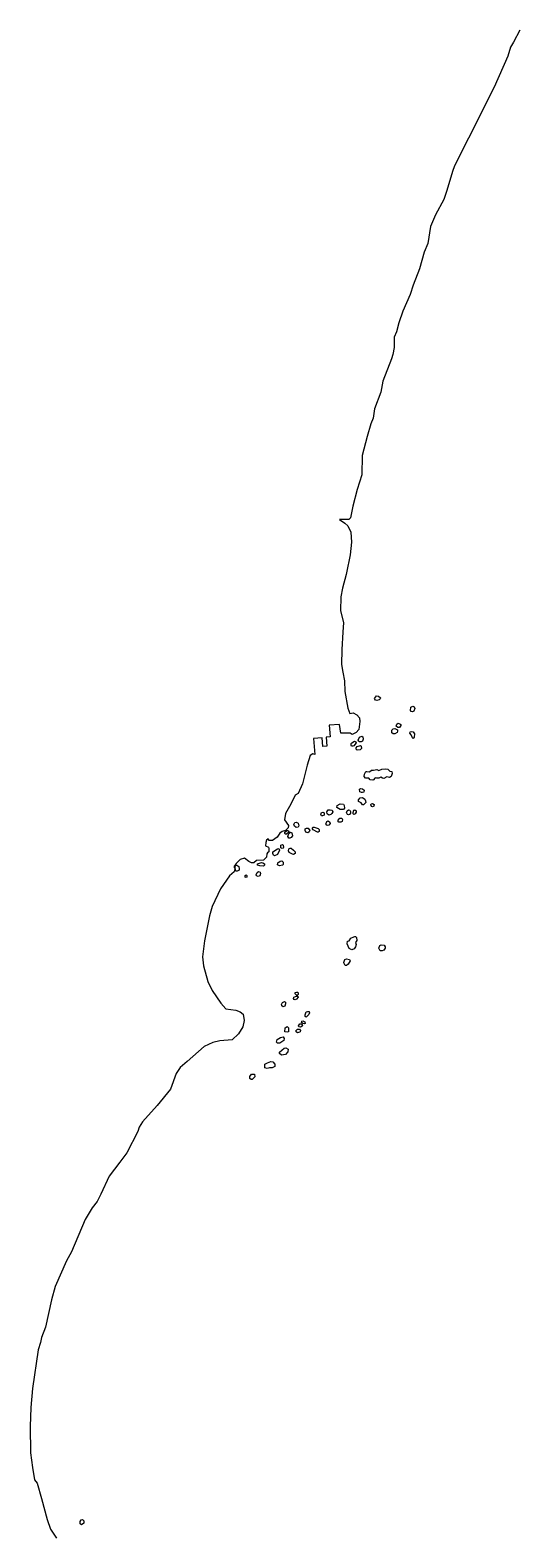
# Model space of a CAD drawing. Header units: inches. Extents: x -62624 to 51363, y -122611 to -15713.
# Drawn here: x 11906 to 13514, y -115457 to -110464 of the extents above; entities that cross this region are included whole.
import ezdxf

# ---------------------------------------------------------------- set-up
doc = ezdxf.new("R2010")
doc.units = ezdxf.units.IN
doc.header["$MEASUREMENT"] = 0

msp = doc.modelspace()

# ---------------------------------------------------------------- linework, layer by layer
for points in [[(13533.7, -110464.5), (13512.2, -110504.5), (13502.2, -110521.8), (13493.8, -110550.8), (13448.4, -110654.9), (13362.5, -110824.2), (13316.6, -110915.8), (13309.5, -110934.9), (13290.9, -110997.5), (13280.7, -111027.5), (13252.6, -111078.4), (13236.3, -111117.5), (13227.7, -111174.1), (13216, -111203), (13200.1, -111257.8), (13179.4, -111312), (13169.3, -111343.3), (13144.3, -111398.8), (13131.8, -111438.2), (13124.1, -111467.1), (13116.3, -111485.9), (13115.6, -111519.5), (13111.7, -111543), (13107, -111557.2), (13078.1, -111631.5), (13071.9, -111668.5), (13050.9, -111723.3), (13046.2, -111754.6), (13038.5, -111773.3), (13026, -111815.8), (13009.6, -111878.4), (13008.1, -111942.5), (12993.3, -111992.1), (12978.6, -112047.6), (12970.8, -112086.1), (12965.4, -112091.6), (12934.6, -112091.4), (12952.1, -112104.1), (12961.5, -112112.7), (12972.4, -112133.8), (12974.1, -112166.6), (12970.2, -112209.1), (12957.8, -112268.5), (12956.2, -112274.3), (12943.8, -112320.1), (12938.4, -112348.5), (12937.6, -112395.4), (12947.1, -112433.7), (12945.6, -112466), (12942.5, -112523.9), (12941, -112573.9), (12945.5, -112599), (12951.3, -112627.3), (12951.4, -112663.3), (12961.6, -112718.9), (12968.7, -112736.1), (12979.6, -112733.8), (12992.2, -112740.8), (13000.8, -112750.2), (13001.6, -112762.7), (12998.5, -112790), (12989.9, -112799.4), (12976.4, -112805.8), (12969.4, -112801.9), (12938.1, -112802), (12934.2, -112773.1), (12900, -112775.4), (12902.9, -112814.4), (12889.9, -112815.4), (12892.1, -112845), (12879.2, -112845.9), (12877.1, -112817.1), (12848.2, -112819.3), (12852.2, -112872.5), (12845.1, -112870.2), (12837.3, -112876.4), (12827.2, -112908), (12810.8, -112969.7), (12796.8, -113001.9), (12786.7, -113007.4), (12772.6, -113037.2), (12755.4, -113068.5), (12751.6, -113089.6), (12764.9, -113109.1), (12764.1, -113116.9), (12754.8, -113124.8), (12743.7, -113128.9), (12735.9, -113133.6), (12727.3, -113147.7), (12711.7, -113158.7), (12700.7, -113158.7), (12697.6, -113153.3), (12692.1, -113157.9), (12689, -113165), (12688.2, -113176.7), (12698.4, -113180.6), (12700, -113184.5), (12699.2, -113196.2), (12694.7, -113199.7), (12693, -113202.5), (12692.2, -113214.2), (12682, -113223.6), (12658.6, -113225.2), (12649.3, -113232.3), (12642.2, -113233), (12633.5, -113228.6), (12618.3, -113217.1), (12604.5, -113221.4), (12590.9, -113235.1), (12582.9, -113245.8), (12586.8, -113250.7), (12585, -113259.2), (12584.3, -113262.4), (12568.8, -113276.2), (12538.6, -113319.4), (12511.1, -113377.5), (12502.5, -113408.6), (12485.4, -113491.5), (12479.4, -113545), (12482.1, -113575.4), (12496.9, -113627.2), (12511.6, -113657.3), (12540.1, -113699.6), (12557, -113717.7), (12589.4, -113722.1), (12604, -113728.1), (12614.4, -113735.9), (12617.9, -113756.6), (12612.7, -113777.3), (12598.7, -113800.8), (12577.2, -113821.5), (12536.7, -113824.2), (12513.4, -113829.4), (12484.9, -113843.2), (12428.1, -113893.3), (12405.5, -113913.4), (12391.8, -113932.4), (12372.8, -113985.1), (12328.8, -114039.7), (12279.7, -114094.1), (12269, -114111.6), (12264.2, -114125.2), (12228, -114197.1), (12204.8, -114227.3), (12169.4, -114274), (12141.9, -114334.4), (12129, -114358.5), (12112.6, -114379.6), (12089.3, -114418.4), (12043.8, -114525.5), (12027.3, -114556), (11990.3, -114641.4), (11977.4, -114685.7), (11957.7, -114776.3), (11944.8, -114810), (11941.3, -114826.6), (11933.6, -114851.6), (11914.8, -114980.2), (11908.9, -115043.6), (11906.4, -115106.5), (11907.3, -115193.9), (11914.3, -115242.2), (11921.2, -115283.6), (11925.4, -115289.2), (11929.6, -115294.9), (11944.7, -115346), (11962.9, -115415.8), (11974.2, -115447.9), (11994.1, -115477.2)], [(13050.7, -112687), (13056.8, -112677.9), (13063.8, -112678.4), (13069.9, -112683.9), (13069.4, -112688), (13066.4, -112691), (13058.3, -112693), (13053.7, -112691.5), (13050.7, -112687)], [(13170.1, -112725.8), (13171.6, -112715.7), (13178.2, -112711.6), (13182.7, -112714.6), (13184.3, -112719.7), (13181.2, -112728.8), (13176.7, -112730.3), (13172.7, -112729.8), (13170.1, -112725.8)], [(13122.7, -112778.1), (13124.2, -112771.5), (13129.3, -112768.5), (13134.3, -112771), (13137.4, -112773), (13137.9, -112776.5), (13133.8, -112783.1), (13128.3, -112783.1), (13122.7, -112778.1)], [(12973.2, -112841.9), (12973.2, -112836.4), (12975.7, -112833.5), (12984, -112828.1), (12988.6, -112830.6), (12989.9, -112834.3), (12981.5, -112844), (12978.2, -112845.2), (12974, -112844.4), (12973.2, -112841.9)], [(12995.7, -112825.1), (13000.8, -112815.5), (13008.3, -112812.1), (13011.2, -112813.4), (13013.3, -112821.3), (13010.4, -112828), (13006.6, -112830.5), (13001.2, -112831), (12998.7, -112828.5), (12995.7, -112825.1)], [(13108, -112791.8), (13112.6, -112787.7), (13117.6, -112786.2), (13127.3, -112790.2), (13127.3, -112795.2), (13125.8, -112799.8), (13117.7, -112803.9), (13112.6, -112803.9), (13108.6, -112800.4), (13108, -112791.8)], [(13168.2, -112801.3), (13168.7, -112796.7), (13173.3, -112795.7), (13178.4, -112797.2), (13183.4, -112804.3), (13182.4, -112814.9), (13178.9, -112819), (13176.3, -112816.9), (13172.8, -112807.3), (13168.2, -112801.3)], [(12989.1, -112855.3), (12989.1, -112850.6), (12993.3, -112846), (13003.7, -112843.1), (13006.7, -112844.8), (13007.1, -112852.3), (13002.9, -112857.3), (12992.9, -112857.7), (12989.1, -112855.3)], [(13016.7, -112945.6), (13017.3, -112938.1), (13022.2, -112928.8), (13025.3, -112928.8), (13034, -112930.1), (13040.8, -112925.1), (13047.6, -112925.1), (13058.2, -112922.6), (13065, -112925.7), (13074.9, -112921.9), (13088.5, -112920.1), (13095.3, -112921.9), (13101.6, -112928.1), (13107.8, -112929.3), (13109.6, -112935.5), (13105.3, -112945.4), (13100.4, -112949.2), (13091.7, -112947.3), (13081.1, -112952.3), (13076.8, -112951.7), (13071.2, -112947.4), (13065, -112951.1), (13058.2, -112951.1), (13054.5, -112950.5), (13051.4, -112951.7), (13047.7, -112956.7), (13044.6, -112957.9), (13035.9, -112956.7), (13031.6, -112951.7), (13021, -112951.1), (13016.7, -112945.6)], [(12997.2, -113023), (13002.8, -113016.4), (13010.5, -113015.8), (13018.2, -113020.9), (13020.8, -113027.1), (13021.3, -113031.7), (13014.1, -113040.4), (13011, -113039.9), (13005.9, -113033.8), (12997.7, -113028.7), (12997.2, -113023)], [(13000.7, -112987.6), (13005.3, -112986.1), (13011, -112986.6), (13016.6, -112991.7), (13015.6, -112997.4), (13011, -112999.4), (13006.9, -112999.4), (13001.8, -112996.9), (13000.7, -112987.6)], [(12872.1, -113072.5), (12874.7, -113065.3), (12879.3, -113064.3), (12882.9, -113066.8), (12883.4, -113070.4), (12882.9, -113074), (12878.3, -113076.6), (12874.7, -113076.6), (12872.1, -113072.5)], [(12891.6, -113063.2), (12896.7, -113056.6), (12903.3, -113056), (12909.5, -113058.1), (12911.6, -113062.7), (12909, -113068.8), (12905.4, -113071.9), (12899.3, -113074), (12893.6, -113069.4), (12891.6, -113063.2)], [(12925.9, -113049.3), (12926.4, -113041.7), (12936.1, -113037), (12947.4, -113037.5), (12949.4, -113042.1), (12950.5, -113050.9), (12947.4, -113055), (12942.3, -113055.5), (12936.1, -113055.5), (12925.9, -113049.3)], [(12957.2, -113065.2), (12959.2, -113059.6), (12964.3, -113057), (12968.9, -113057.5), (12971, -113062.1), (12971, -113067.7), (12967.4, -113072.4), (12964.3, -113073.4), (12960.8, -113072.4), (12957.2, -113065.2)], [(12979.2, -113069.8), (12979.2, -113065.2), (12982.3, -113057.5), (12984.8, -113057), (12989.5, -113060), (12990, -113064.1), (12985.9, -113070.3), (12982.3, -113071.8), (12979.2, -113069.8)], [(13038.2, -113039.9), (13039.2, -113036.3), (13043.8, -113035.3), (13049, -113038.3), (13048.5, -113044.5), (13043.9, -113046.5), (13040.3, -113045.5), (13038.2, -113039.9)], [(12753, -113135.4), (12753, -113130.3), (12759.3, -113125.2), (12762.7, -113125.6), (12766.1, -113127.3), (12765.7, -113130.7), (12758.5, -113137.5), (12754.7, -113137.9), (12753, -113135.4)], [(12783, -113105.3), (12786.4, -113098.9), (12790.6, -113098), (12797.4, -113100.5), (12798.7, -113109.5), (12796.6, -113114.1), (12789.8, -113115), (12785.1, -113111.2), (12783, -113105.3)], [(12819.9, -113125.1), (12820.3, -113120), (12825, -113117.5), (12830.1, -113117.5), (12835.2, -113124.7), (12833.5, -113130.2), (12828.8, -113132.7), (12822.5, -113130.6), (12819.9, -113125.1)], [(12843.6, -113117.5), (12846.6, -113113.6), (12850, -113113.6), (12863.1, -113118.7), (12867, -113122.1), (12866.6, -113128.9), (12863.6, -113130.6), (12860.6, -113130.6), (12846.2, -113122.5), (12843.6, -113117.5)], [(12889.1, -113103.7), (12891.6, -113095.5), (12896.7, -113093.5), (12901.9, -113097.6), (12902.9, -113102.2), (12898.8, -113107.3), (12893.2, -113108.3), (12889.6, -113106.3), (12889.1, -113103.7)], [(12929.5, -113090.9), (12935.7, -113083.7), (12942.3, -113083.7), (12943.9, -113088.3), (12942.9, -113095), (12938.3, -113098), (12932.1, -113097.5), (12930, -113096.5), (12929.5, -113090.9)], [(12739.9, -113182.5), (12739.8, -113174.5), (12744.5, -113171.9), (12747.5, -113174), (12748.3, -113181.3), (12746.6, -113184.2), (12744.1, -113185.1), (12739.9, -113182.5)], [(12762.7, -113145.6), (12765.7, -113135), (12771.6, -113131.1), (12775.4, -113133.2), (12777.6, -113143), (12773.8, -113148.9), (12768.7, -113150.2), (12765.7, -113150.6), (12762.7, -113145.6)], [(12712.7, -113201.6), (12713.2, -113196.6), (12728.4, -113185.9), (12732.7, -113185.1), (12735.2, -113191), (12728, -113204.6), (12718.7, -113209.3), (12715.3, -113207.2), (12712.7, -113201.6)], [(12728.8, -113239), (12729.2, -113232.2), (12737.3, -113227.1), (12743.2, -113226.3), (12746.6, -113230.5), (12746.6, -113237.7), (12745.4, -113240.3), (12735.2, -113242.8), (12728.8, -113239)], [(12765.3, -113193.1), (12766.1, -113186.3), (12770, -113183.8), (12773.3, -113184.2), (12781, -113190.1), (12786.5, -113196.5), (12786.5, -113201.5), (12781.9, -113204.5), (12778.5, -113204.1), (12767, -113198.6), (12765.3, -113193.1)], [(12588.1, -113249.2), (12588.2, -113242.7), (12592.8, -113240.8), (12599.3, -113244.5), (12601.3, -113252.2), (12600.5, -113257.2), (12594.4, -113260.8), (12590.1, -113260), (12588.1, -113249.2)], [(12621.1, -113279.8), (12621.1, -113274.6), (12624.1, -113272.6), (12626.7, -113275.2), (12626.2, -113279.8), (12624.7, -113281.4), (12621.1, -113279.8)], [(12657.3, -113272.2), (12660.2, -113264.9), (12665.3, -113261.5), (12670.8, -113263.2), (12672.1, -113268.7), (12669.6, -113275.5), (12663.6, -113278.5), (12658.1, -113275.5), (12657.3, -113272.2)], [(12661.5, -113240.4), (12661.9, -113236.1), (12674.6, -113231.9), (12679.7, -113232.3), (12684.7, -113236.5), (12685.6, -113240.4), (12681.8, -113243.3), (12669.1, -113242.9), (12661.5, -113240.4)], [(12959.2, -113501.6), (12961.3, -113492.9), (12966.2, -113491.8), (12971.6, -113483.1), (12981.4, -113478.2), (12985.2, -113477.1), (12986.9, -113477.1), (12991.2, -113480.9), (12991.8, -113490.7), (12990.1, -113494.5), (12987.4, -113497.2), (12989.1, -113504.3), (12987.4, -113511.9), (12983.1, -113519), (12975, -113521.7), (12966.3, -113516.9), (12959.2, -113501.6)], [(13065.3, -113516.7), (13068, -113508), (13072.3, -113505.3), (13082.1, -113506.9), (13085.9, -113511.8), (13085.4, -113516.7), (13081, -113522.7), (13075.6, -113525.4), (13069.6, -113525.4), (13065.3, -113516.7)], [(12948.9, -113565.3), (12948.9, -113563.7), (12952.2, -113554.4), (12957.6, -113552.2), (12967.4, -113553.8), (12969.6, -113558.2), (12963.1, -113569.6), (12957.1, -113574), (12953.3, -113574), (12948.9, -113565.3)], [(12781.2, -113684.2), (12782.7, -113678.9), (12791.4, -113675.4), (12795.3, -113675.9), (12796.8, -113679.3), (12791.4, -113686.2), (12787.5, -113687.7), (12783.6, -113687.2), (12781.2, -113684.2)], [(12787, -113664.2), (12790.9, -113662.2), (12795.8, -113662.7), (12796.8, -113665.2), (12796.8, -113670.1), (12794.8, -113673), (12791.9, -113673), (12787.5, -113667.6), (12787, -113664.2)], [(12741.7, -113703.8), (12744.6, -113697.5), (12751.4, -113694.1), (12755.3, -113696), (12754.8, -113701.8), (12752.9, -113708.7), (12747, -113711.1), (12742.6, -113707.7), (12741.7, -113703.8)], [(12819.8, -113737.5), (12823.7, -113728.3), (12827.6, -113726.4), (12833.5, -113726.4), (12834.8, -113731.6), (12832.2, -113736.8), (12823, -113745.4), (12820.4, -113743.4), (12819.8, -113737.5)], [(12797.5, -113774.9), (12802.1, -113767.7), (12806.7, -113767.7), (12810.6, -113769.7), (12811.3, -113774.9), (12807.3, -113778.2), (12804.7, -113778.9), (12799.5, -113778.2), (12797.5, -113774.9)], [(12808, -113763.1), (12808.6, -113758.5), (12812.6, -113757.9), (12819.1, -113761.1), (12820.5, -113767.1), (12817.2, -113768.4), (12811.9, -113766.4), (12808, -113763.1)], [(12725.4, -113828.3), (12726.7, -113819.8), (12738.5, -113813.2), (12747, -113811.2), (12750.3, -113816.5), (12749.7, -113823), (12736.5, -113832.2), (12728.7, -113832.3), (12725.4, -113828.3)], [(12752.3, -113794.7), (12754.2, -113781.6), (12760.1, -113777), (12764.7, -113780.9), (12764.7, -113786.8), (12764.7, -113794), (12760.1, -113796), (12752.3, -113794.7)], [(12789.6, -113790.8), (12794.2, -113785.6), (12801.4, -113785.6), (12804.7, -113790.2), (12803.4, -113794.1), (12800.8, -113796.1), (12794.9, -113798.1), (12790.3, -113794.8), (12789.6, -113790.8)], [(12735.3, -113867), (12735.3, -113862.4), (12750.3, -113848.6), (12756.2, -113848), (12763.5, -113851.8), (12762.8, -113861), (12754.3, -113870.2), (12741.2, -113872.2), (12735.3, -113867)], [(12686.2, -113913.6), (12686.1, -113901.8), (12694.7, -113897.2), (12705.8, -113892.6), (12712.4, -113893.9), (12719.6, -113902.4), (12719, -113909.6), (12710.4, -113913.6), (12701.9, -113913.6), (12694, -113916.2), (12686.2, -113913.6)], [(12636.4, -113949.8), (12636.3, -113942.5), (12642.2, -113934.7), (12648.8, -113934.7), (12652.1, -113934.7), (12652.7, -113943.8), (12643.6, -113952.4), (12640.9, -113953), (12636.4, -113949.8)], [(12072.3, -115422.3), (12075.9, -115416.4), (12081.1, -115415.7), (12084.8, -115420.1), (12084.8, -115427.4), (12077.4, -115433.3), (12073, -115429.7), (12072.3, -115422.3)]]:
    msp.add_lwpolyline(points)

doc.saveas('drawing.dxf')
